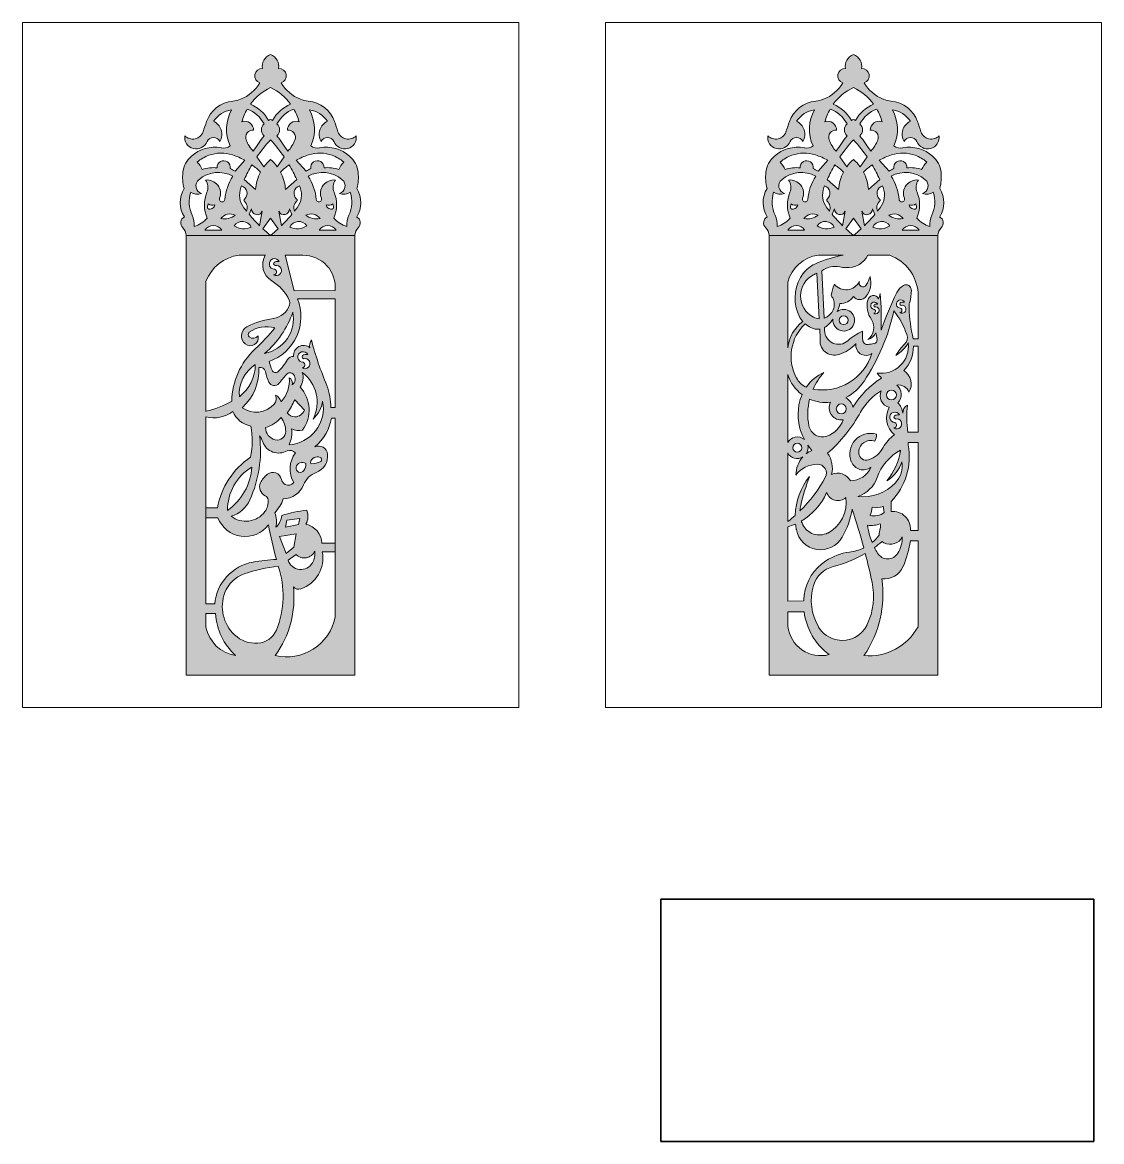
# Model space of a CAD drawing. Header units: millimetres. Extents: x 17217 to 18905, y -397 to 1453.
# Drawn here: x 17217 to 18313, y -397 to 740 of the extents above; entities that cross this region are included whole.
import ezdxf

# ---------------------------------------------------------------- set-up
doc = ezdxf.new("R2010")
doc.units = ezdxf.units.MM
doc.layers.add('hadika', color=3, linetype='Continuous', lineweight=35)
picture_1 = doc.add_image_def('image1.jpg', size_in_pixel=(280, 157))

msp = doc.modelspace()

# ---------------------------------------------------------------- hatches: boundary and pattern name
at = {"layer": 'hadika', "lineweight": 0}
h = msp.add_hatch(color=177, dxfattribs=at)
h.dxf.hatch_style = 1
h.paths.add_polyline_path([(17508.3, 651.2, -0.207376), (17526.6, 639.5, 0.450047), (17520.2, 619.1, -0.608685), (17533.2, 619.1, 0.898191), (17555.7, 624.9, -0.5656), (17537.3, 628.9, -0.000127), (17533.7, 639.2, 0.299043), (17507.1, 660, -0.076326), (17499.1, 661.9, -0.160766), (17479.5, 678.6, 0.902859), (17476.9, 693.1, 0.378204), (17468.8, 707.3, 0.378204), (17460.6, 693.1, 0.902859), (17458, 678.6, -0.160766), (17438.4, 661.9, -0.076326), (17430.5, 660, 0.299043), (17403.8, 639.2, -0.000127), (17400.3, 628.9, -0.5656), (17381.8, 624.9, 0.898191), (17404.3, 619.1, -0.608685), (17417.3, 619.1, 0.450047), (17410.9, 639.5, -0.207376), (17429.2, 651.2, 0.239454), (17427.7, 614.7, -0.226446), (17418.5, 612.7, 0.220154), (17388.4, 604.1, 0.190058), (17379.7, 587.6, 0.092303), (17381, 571.2, 0.286214), (17381.2, 542.4, 0.507198), (17379.6, 531.3, -0.184731), (17383.2, 523.5), (17468.8, 523.5, -0.014871), (17461, 530.3), (17468.8, 541.3), (17476.5, 530.3, -0.014871), (17468.8, 523.5), (17554.3, 523.5, -0.184731), (17557.9, 531.3, 0.507198), (17556.3, 542.4, 0.286214), (17556.5, 571.2, 0.092303), (17557.8, 587.6, 0.190058), (17549.1, 604.1, 0.220154), (17519, 612.7, -0.226446), (17509.8, 614.7, 0.239454)])
h.paths.add_polyline_path([(17493.5, 620.5, -0.08641), (17486.4, 609.1, 0.012238), (17475.3, 624.8, 0.44173), (17475.3, 637, -0.176645), (17492.4, 652, -0.065712), (17497.8, 639.1, 0.510888), (17485.9, 630.5, -0.567571)], flags=16)
h.paths.add_polyline_path([(17507.3, 605.4, -0.167372), (17531.4, 605, -0.09313), (17543.1, 598.1, 0.061107), (17538, 590.6, 0.116157), (17523.1, 592.2, 1.139915), (17509.7, 591.5, 0.027155), (17504.8, 588.8), (17494.8, 599.9, -0.048595)], flags=16)
h.paths.add_polyline_path([(17482.5, 603.4), (17475.5, 593.4, 0.05707), (17468.8, 600.8, 0.05707), (17462, 593.4), (17455, 603.4, -0.036706), (17468.8, 620.7, -0.036706)], flags=16)
h.paths.add_polyline_path([(17487.6, 595.3, -0.028013), (17495.4, 580.4), (17484, 570.1, 0.106114), (17479, 587.9, -0.040442)], flags=16)
h.paths.add_polyline_path([(17470.7, 640.5, 0.040911), (17468.8, 641.3, 0.040911), (17466.8, 640.5, 0.162653), (17448.3, 656.9, -0.125702), (17468.8, 673.8, -0.125702), (17489.2, 656.9, 0.162653)], flags=16)
h.paths.add_polyline_path([(17541.6, 580.2, -0.583525), (17538.9, 566.2, 0.235922), (17549.8, 567.4, -0.183293), (17548.4, 544.2, 0.124218), (17546.3, 532.7, -0.123377), (17533, 541.1, 0.205953), (17533.3, 567.5, -0.25884), (17534.7, 579.9, 0.557846), (17520.4, 561.3, -1.152318), (17515.2, 560.1, 0.128142), (17506.9, 583.7, -0.312177)], flags=16)
h.paths.add_polyline_path([(17462.2, 624.8, 0.012238), (17451.1, 609.1, -0.08641), (17444, 620.5, -0.567571), (17451.6, 630.5, 0.510888), (17439.7, 639.1, -0.065712), (17445.1, 652, -0.176645), (17462.2, 637, 0.44173)], flags=16)
h.paths.add_polyline_path([(17498.1, 574, -0.003085), (17498.8, 572.3, -0.259976), (17495.8, 551.7, -0.005966), (17493.2, 548.4, -0.333538), (17495.3, 558.3, 0.453569), (17495.3, 560.5, -0.582673)], flags=16)
h.paths.add_polyline_path([(17458.5, 587.9, 0.106114), (17453.5, 570.1), (17442.1, 580.4, -0.028013), (17449.9, 595.3, -0.040442)], flags=16)
h.paths.add_polyline_path([(17442.7, 599.9), (17432.7, 588.8, 0.027155), (17427.8, 591.5, 1.139915), (17414.4, 592.2, 0.116157), (17399.5, 590.6, 0.061107), (17394.4, 598.1, -0.09313), (17406.1, 605, -0.167372), (17430.2, 605.4, -0.048595)], flags=16)
h.paths.add_polyline_path([(17525.3, 554.8, 0.294826), (17532.1, 555.6, -0.176608), (17532.5, 550.8, -0.516041)], flags=16)
h.paths.add_polyline_path([(17487.9, 550.5), (17490.5, 545.1, -0.022829), (17479.8, 533.5), (17477.2, 548.3, 0.872155)], flags=16)
h.paths.add_polyline_path([(17442.2, 560.5, 0.453569), (17442.2, 558.3, -0.333538), (17444.3, 548.4, -0.005966), (17441.7, 551.7, -0.259976), (17438.7, 572.3, -0.003085), (17439.4, 574, -0.582673)], flags=16)
h.paths.add_polyline_path([(17519.1, 540.7, -0.208403), (17504.5, 544.1, -0.371545)], flags=16)
h.paths.add_polyline_path([(17430.6, 583.7, 0.128142), (17422.3, 560.1, -1.152318), (17417.1, 561.3, 0.557846), (17402.8, 579.9, -0.25884), (17404.2, 567.5, 0.205953), (17404.5, 541.1, -0.123377), (17391.2, 532.7, 0.124218), (17389.1, 544.2, -0.183293), (17387.7, 567.4, 0.235922), (17398.6, 566.2, -0.583525), (17395.9, 580.2, -0.312177)], flags=16)
h.paths.add_polyline_path([(17460.4, 548.3), (17457.7, 533.5, -0.022829), (17447, 545.1), (17449.6, 550.5, 0.872155)], flags=16)
h.paths.add_polyline_path([(17505.7, 533.5, -0.268955), (17488.4, 532, -0.58087)], flags=16)
h.paths.add_polyline_path([(17535.3, 528.9), (17518.3, 528.8, -0.578394)], flags=16)
h.paths.add_polyline_path([(17449.1, 532, -0.268955), (17431.8, 533.5, -0.58087)], flags=16)
h.paths.add_polyline_path([(17433, 544.1, -0.208403), (17418.4, 540.7, -0.371545)], flags=16)
h.paths.add_polyline_path([(17412.2, 554.8, -0.516041), (17405, 550.8, -0.176608), (17405.4, 555.6, 0.294826)], flags=16)
h.paths.add_polyline_path([(17419.2, 528.8), (17402.2, 528.9, -0.578394)], flags=16)
h = msp.add_hatch(color=177, dxfattribs=at)
h.dxf.hatch_style = 1
h.paths.add_polyline_path([(18100.3, 651.2, -0.207376), (18118.7, 639.5, 0.450047), (18112.3, 619.1, -0.608685), (18125.3, 619.1, 0.898191), (18147.8, 624.9, -0.5656), (18129.3, 628.9, -0.000127), (18125.8, 639.2, 0.299043), (18099.1, 660, -0.076326), (18091.2, 661.9, -0.160766), (18071.5, 678.6, 0.902859), (18069, 693.1, 0.378204), (18060.8, 707.3, 0.378204), (18052.6, 693.1, 0.902859), (18050.1, 678.6, -0.160766), (18030.5, 661.9, -0.076326), (18022.5, 660, 0.299043), (17995.8, 639.2, -0.000127), (17992.3, 628.9, -0.5656), (17973.8, 624.9, 0.898191), (17996.4, 619.1, -0.608685), (18009.3, 619.1, 0.450047), (18002.9, 639.5, -0.207376), (18021.3, 651.2, 0.239454), (18019.7, 614.7, -0.226446), (18010.6, 612.7, 0.220154), (17980.5, 604.1, 0.190058), (17971.8, 587.6, 0.092303), (17973.1, 571.2, 0.286214), (17973.3, 542.4, 0.507198), (17971.7, 531.3, -0.184731), (17975.2, 523.5), (18060.8, 523.5, -0.014871), (18053.1, 530.3), (18060.8, 541.3), (18068.6, 530.3, -0.014871), (18060.8, 523.5), (18146.4, 523.5, -0.184731), (18150, 531.3, 0.507198), (18148.3, 542.4, 0.286214), (18148.6, 571.2, 0.092303), (18149.8, 587.6, 0.190058), (18141.1, 604.1, 0.220154), (18111, 612.7, -0.226446), (18101.9, 614.7, 0.239454)])
h.paths.add_polyline_path([(18085.5, 620.5, -0.08641), (18078.5, 609.1, 0.012238), (18067.3, 624.8, 0.44173), (18067.3, 637, -0.176645), (18084.5, 652, -0.065712), (18089.8, 639.1, 0.510888), (18077.9, 630.5, -0.567571)], flags=16)
h.paths.add_polyline_path([(18099.4, 605.4, -0.167372), (18123.5, 605, -0.09313), (18135.2, 598.1, 0.061107), (18130, 590.6, 0.116157), (18115.1, 592.2, 1.139915), (18101.8, 591.5, 0.027155), (18096.9, 588.8), (18086.8, 599.9, -0.048595)], flags=16)
h.paths.add_polyline_path([(18074.6, 603.4), (18067.6, 593.4, 0.05707), (18060.8, 600.8, 0.05707), (18054, 593.4), (18047.1, 603.4, -0.036706), (18060.8, 620.7, -0.036706)], flags=16)
h.paths.add_polyline_path([(18079.7, 595.3, -0.028013), (18087.5, 580.4), (18076, 570.1, 0.106114), (18071.1, 587.9, -0.040442)], flags=16)
h.paths.add_polyline_path([(18062.8, 640.5, 0.040911), (18060.8, 641.3, 0.040911), (18058.8, 640.5, 0.162653), (18040.3, 656.9, -0.125702), (18060.8, 673.8, -0.125702), (18081.3, 656.9, 0.162653)], flags=16)
h.paths.add_polyline_path([(18133.7, 580.2, -0.583525), (18131, 566.2, 0.235922), (18141.9, 567.4, -0.183293), (18140.4, 544.2, 0.124218), (18138.3, 532.7, -0.123377), (18125.1, 541.1, 0.205953), (18125.4, 567.5, -0.25884), (18126.8, 579.9, 0.557846), (18112.5, 561.3, -1.152318), (18107.2, 560.1, 0.128142), (18099, 583.7, -0.312177)], flags=16)
h.paths.add_polyline_path([(18054.3, 624.8, 0.012238), (18043.1, 609.1, -0.08641), (18036.1, 620.5, -0.567571), (18043.7, 630.5, 0.510888), (18031.8, 639.1, -0.065712), (18037.2, 652, -0.176645), (18054.3, 637, 0.44173)], flags=16)
h.paths.add_polyline_path([(18090.2, 574, -0.003085), (18090.9, 572.3, -0.259976), (18087.9, 551.7, -0.005966), (18085.3, 548.4, -0.333538), (18087.4, 558.3, 0.453569), (18087.4, 560.5, -0.582673)], flags=16)
h.paths.add_polyline_path([(18050.6, 587.9, 0.106114), (18045.6, 570.1), (18034.2, 580.4, -0.028013), (18041.9, 595.3, -0.040442)], flags=16)
h.paths.add_polyline_path([(18034.8, 599.9), (18024.8, 588.8, 0.027155), (18019.8, 591.5, 1.139915), (18006.5, 592.2, 0.116157), (17991.6, 590.6, 0.061107), (17986.4, 598.1, -0.09313), (17998.2, 605, -0.167372), (18022.2, 605.4, -0.048595)], flags=16)
h.paths.add_polyline_path([(18117.4, 554.8, 0.294826), (18124.2, 555.6, -0.176608), (18124.6, 550.8, -0.516041)], flags=16)
h.paths.add_polyline_path([(18080, 550.5), (18082.6, 545.1, -0.022829), (18071.9, 533.5), (18069.2, 548.3, 0.872155)], flags=16)
h.paths.add_polyline_path([(18034.2, 560.5, 0.453569), (18034.2, 558.3, -0.333538), (18036.3, 548.4, -0.005966), (18033.8, 551.7, -0.259976), (18030.8, 572.3, -0.003085), (18031.5, 574, -0.582673)], flags=16)
h.paths.add_polyline_path([(18111.2, 540.7, -0.208403), (18096.6, 544.1, -0.371545)], flags=16)
h.paths.add_polyline_path([(18022.6, 583.7, 0.128142), (18014.4, 560.1, -1.152318), (18009.2, 561.3, 0.557846), (17994.9, 579.9, -0.25884), (17996.3, 567.5, 0.205953), (17996.6, 541.1, -0.123377), (17983.3, 532.7, 0.124218), (17981.2, 544.2, -0.183293), (17979.7, 567.4, 0.235922), (17990.6, 566.2, -0.583525), (17987.9, 580.2, -0.312177)], flags=16)
h.paths.add_polyline_path([(18052.4, 548.3), (18049.8, 533.5, -0.022829), (18039, 545.1), (18041.7, 550.5, 0.872155)], flags=16)
h.paths.add_polyline_path([(18097.8, 533.5, -0.268955), (18080.4, 532, -0.58087)], flags=16)
h.paths.add_polyline_path([(18127.4, 528.9), (18110.4, 528.8, -0.578394)], flags=16)
h.paths.add_polyline_path([(18041.2, 532, -0.268955), (18023.8, 533.5, -0.58087)], flags=16)
h.paths.add_polyline_path([(18025, 544.1, -0.208403), (18010.4, 540.7, -0.371545)], flags=16)
h.paths.add_polyline_path([(18004.2, 554.8, -0.516041), (17997.1, 550.8, -0.176608), (17997.5, 555.6, 0.294826)], flags=16)
h.paths.add_polyline_path([(18011.2, 528.8), (17994.3, 528.9, -0.578394)], flags=16)
h = msp.add_hatch(color=177, dxfattribs=at)
h.dxf.hatch_style = 1
h.paths.add_polyline_path([(17554.3, 523.5), (17383.2, 523.5), (17383.2, 76.8), (17554.3, 76.8)])
h.paths.add_polyline_path([(17534.3, 467.6), (17492.8, 467.4), (17483.6, 503.5), (17501.6, 503.5, -0.44698)], flags=16)
h.paths.add_polyline_path([(17534.3, 459.2), (17534.3, 348.7), (17530, 348.7, 0.08553), (17525.9, 371.1, -0.034953), (17510.2, 417.4, 0.213219), (17508.8, 409.3, 0.683042), (17492.2, 400.5, 0.30743), (17486.1, 397.6, -0.068658), (17476.4, 385.3, -0.532833), (17470.3, 386.6, -0.032544), (17467.4, 395.5, 0.430726), (17496.2, 459.2)], flags=16)
h.paths.add_polyline_path([(17471.9, 483.5, 0.796392), (17472.9, 489.2, -1.771833), (17477.7, 497.1, 0.083214), (17473.4, 496.8, 0.788743), (17473.4, 492.9, -1.513606)], flags=16)
h.paths.add_polyline_path([(17487.8, 457.9, -0.190795), (17488.1, 453.1, -0.291247), (17471.6, 439.3, 0.089127), (17444.8, 430.8, 0.537899), (17443, 413.5, 0.711016), (17456.2, 421.6, -0.39489), (17447.2, 420.5, -0.511224), (17447.2, 425.1, -0.230305), (17473.1, 429.7, -0.036899), (17453, 407.9, 0.201963), (17429.4, 355.3, -0.083624), (17403.2, 344.9), (17403.2, 477.2, -0.273364), (17436.8, 503.5), (17463.5, 503.5, 0.411981), (17470.1, 477.5, -0.146558)], flags=16)
h.paths.add_polyline_path([(17491.4, 445.8, -0.418985), (17462.8, 403.8, 0.138565)], flags=16)
h.paths.add_polyline_path([(17506.7, 402.6, 0.083214), (17502.4, 402.3, 0.788743), (17502.4, 398.4, -1.513606), (17500.9, 389, 0.796392), (17501.9, 394.7, -1.771833)], flags=16)
h.paths.add_polyline_path([(17501, 384.4, -0.369593), (17512, 337, 0.173808), (17521.7, 355.2, -0.453205), (17487.6, 310.9, 0.14786), (17490.1, 327.1, 0.169883), (17501.2, 325.8, 0.362505), (17498.8, 369.5, 0.229676)], flags=16)
h.paths.add_polyline_path([(17492.1, 382.3, -0.451307), (17490.7, 371.9, 0.344148), (17487.8, 379.1, -0.203927), (17479.6, 354.7, 0.194481), (17473.8, 361.4, -0.291614), (17472.4, 352.3, -0.388005), (17440, 348.6, 0.225197), (17457, 389.6, -0.404699), (17463.6, 385.2, 0.053017), (17467.1, 374.5, 0.555865), (17477.2, 373.1, -0.004665), (17484.9, 382.3, -0.459998)], flags=16)
h.paths.add_polyline_path([(17453.3, 392.4, -0.231959), (17437.1, 359.8, -0.274588)], flags=16)
h.paths.add_polyline_path([(17493.4, 356.6), (17503.4, 346.2, -0.290021), (17493.4, 339.3, -0.269658), (17485.8, 343.4, 0.047069)], flags=16)
h.paths.add_polyline_path([(17534.3, 338), (17534.3, 135.8, -0.426215), (17473.5, 96.8, 0.187064), (17492, 166.7, 0.321696), (17499.4, 164.5, 0.375449), (17521.3, 202.1), (17534.3, 202.1), (17534.3, 211.1), (17521, 211.1, 0.33126), (17504.7, 230.2, 0.224898), (17505.5, 244.4, 0.049076), (17480.2, 239.1, -0.176271), (17474.3, 227.1, 0.131592), (17473.1, 241.9, 0.10337), (17481.7, 255.9, 0.302155), (17502.3, 270.2, -0.211741), (17515.2, 282.8, 0.342494), (17526.7, 301.4, 0.511819), (17513.9, 308.8, 0.174747), (17530.7, 338)], flags=16)
h.paths.add_polyline_path([(17479.7, 338.6, -0.155575), (17484.2, 324.3, -0.481085), (17473.6, 316, -0.347904), (17463.7, 328.4, 0.13803)], flags=16)
h.paths.add_polyline_path([(17430.4, 344.9, 0.253231), (17448.9, 329.9, -0.093105), (17448.5, 298.4, 0.202464), (17414.7, 246.8, -0.006059), (17403.2, 247), (17403.2, 236.8), (17415.4, 236.8, 0.592557), (17466.6, 229.5, 0.019896), (17474.8, 194.5, 0.029208), (17451, 191.8, 0.336099), (17412.1, 149.3), (17403.2, 149.3), (17403.2, 339.3, 0.22689)], flags=16)
h.paths.add_polyline_path([(17457.7, 320, -0.063769), (17460.8, 313.8, 0.468545), (17485.6, 304.9, -0.259063), (17494.1, 302.9, 0.301577), (17492.3, 272.6, -0.399038), (17483.5, 270.6, -0.210966), (17479.8, 275.8, 0.554972), (17465.6, 281, 0.116679), (17458.6, 272.3, 0.420788), (17463.4, 259.2, -0.268469), (17466.3, 255, -0.185208), (17463, 243, -0.424533), (17428.7, 238.4, 0.222343), (17447.8, 254.9, 0.135512)], flags=16)
h.paths.add_polyline_path([(17510.8, 291.7, 0.089179), (17519.1, 293.5, 0.668566), (17519.1, 298.1, 0.464133), (17509.2, 293, 0.380147)], flags=16)
h.paths.add_polyline_path([(17504.5, 291.9, -0.165878), (17502.6, 284.8, -0.828896), (17494.7, 288.1, -0.540288)], flags=16)
h.paths.add_polyline_path([(17449.8, 288.3, -0.224545), (17425.1, 244.1, -0.268607)], flags=16)
h.paths.add_polyline_path([(17498.5, 235.9), (17497.1, 229.8), (17483.9, 227.1), (17485.3, 234.5)], flags=16)
h.paths.add_polyline_path([(17494.7, 220.4), (17492.6, 206.8), (17484.6, 200.6), (17477.8, 217.7)], flags=16)
h.paths.add_polyline_path([(17513.7, 203, -0.161727), (17511.3, 191, -0.655417), (17486.6, 193.7), (17494.7, 199.5, 0.542919)], flags=16)
h.paths.add_polyline_path([(17476.4, 187.6, -0.183318), (17475, 123.2, -0.294997), (17455.7, 109.3, -0.202906), (17432.3, 117.8, -0.306042), (17422.4, 160.8, -0.224038), (17442.3, 179.9, -0.050767)], flags=16)
h.paths.add_polyline_path([(17412.9, 139.6, 0.193603), (17433.2, 96.8, -0.315648), (17403.2, 125.7), (17403.2, 139.6)], flags=16)
h = msp.add_hatch(color=177, dxfattribs=at)
h.dxf.hatch_style = 1
h.paths.add_polyline_path([(18146.4, 523.5), (17975.2, 523.5), (17975.2, 76.8), (18146.4, 76.8)])
h.paths.add_polyline_path([(18126.4, 465.3), (18126.4, 418.5), (18121.5, 418.6, -0.050251), (18117.3, 450, -0.07098), (18117.8, 455.4, 0.058718), (18119.5, 468.1, 0.578074), (18111.6, 472.8, 0.155177), (18104.8, 465.6, 0.025513), (18088.9, 427.3, 0.029778), (18087.8, 464.7, -0.120957), (18086.3, 459.3, 0.706372), (18075.3, 457.9, 0.201483), (18079, 438.2, -0.391436), (18075.6, 418, 0.235132), (18083.3, 424.7, -0.052537), (18084.8, 417.8, -0.40272), (18081.7, 413.7, -0.002248), (18075.7, 412.8, -0.424396), (18070.3, 417, -0.037351), (18070, 426.4, 0.07459), (18055.2, 416.7, -0.649077), (18031.5, 427.2), (18031.4, 430.1, 0.075646), (18035.1, 432.8, 0.04474), (18040, 438.6, 4.83421), (18044.2, 446.2, 0.051631), (18046.9, 454.6, 0.263304), (18060.8, 461.5, 0.478893), (18073.5, 461.5, 0.243412), (18077.6, 481.7, -0.064893), (18073.8, 473.3, -0.905209), (18066.8, 476.7, -0.535815), (18041.4, 473.9, 0.066473), (18038.1, 462.7, -0.449736), (18034.6, 441.2, -0.068491), (18030.9, 439.6), (18028.6, 487.5, -0.230839), (18047, 491.7, 0.041059), (18053, 490.8, 0.29902), (18075.5, 503.5), (18097.7, 503.5, -0.293734)], flags=16)
h.paths.add_polyline_path([(18112.4, 455.9, 0.083214), (18109.1, 455.6, 0.788743), (18109.1, 452.6, -1.513606), (18107.9, 445.2, 0.796392), (18108.7, 449.6, -1.771833)], flags=16)
h.paths.add_polyline_path([(18101.9, 447, -0.080782), (18115, 422.9, -0.296436), (18112.6, 413.1, 0.080306), (18103.9, 401.7, 0.119824), (18116.5, 414.4, -0.49335), (18084.9, 383.8, 0.120973), (18089.4, 378.7, 0.116485), (18060.3, 349.2, 0.20724), (18053, 358.8, 0.133401), (18071.6, 375.4, 0.089514)], flags=16)
h.paths.add_polyline_path([(18085.4, 453.8, 0.083214), (18082.5, 453.6, 0.788743), (18082.5, 450.9, -1.513606), (18081.4, 444.5, 0.796392), (18082.1, 448.4, -1.771833)], flags=16)
h.paths.add_polyline_path([(18050.3, 503.5, 0.063405), (18021.6, 494.6, 0.124727), (18010.2, 485.5, 0.255688), (18004.2, 444.9, 0.094054), (18009.5, 436.2, 0.21552), (17994, 409.5), (17994, 476, -0.304337), (18025.2, 503.5)], flags=16)
h.paths.add_polyline_path([(18126.4, 411.2), (18126.4, 323.6), (18116.1, 323.6, -0.069783), (18115.7, 351.2, 0.271111), (18110.8, 342.9, 0.17528), (18105.8, 353.7, 0.449256), (18104.7, 371.5, -0.361132), (18117.1, 364.2, 0.39774), (18112, 386.4, 0.202065), (18121.7, 411.2)], flags=16)
h.paths.add_polyline_path([(18055.5, 437.5, -1), (18046.4, 437.5, -1)], flags=16)
h.paths.add_polyline_path([(18023.5, 485.3), (18026, 439, -0.103182), (18020.3, 440.6, -0.616691), (18020.3, 483.6, 0.015028)], flags=16)
h.paths.add_polyline_path([(18063.3, 413.7, 0.339978), (18069.2, 402.6, 0.268082), (18079.5, 403.6, -0.379527), (18019.7, 367.4, -0.08205), (18030.8, 384.4, 0.132157), (18012.9, 369.4, -0.161674), (18002.9, 378.7, -0.341368), (18011.9, 433.8, 0.063433), (18017.6, 430, 0.154147), (18026.6, 428.5), (18027.1, 419.2, 0.574337), (18046.3, 402.7, 0.120729)], flags=16)
h.paths.add_polyline_path([(18104.5, 361.5, -1), (18094.4, 361.5, -1)], flags=16)
h.paths.add_polyline_path([(18089, 365.9, 0.478192), (18097.2, 349, 0.354072), (18102.4, 321.1, 0.118591), (18091.1, 308.1, -0.198446), (18076.1, 295.6, -0.475352), (18066.3, 302.1, -0.562174), (18082.6, 314.5, 0.118034), (18084.1, 321.6, 0.632627), (18058.7, 293.5, 0.491561), (18078.6, 288.1, -0.294578), (18057.8, 274.3, 0.394539), (18038.5, 280.9, 0.225398), (18034.4, 302.3, 0.084929), (18068.1, 344.2, -0.13074)], flags=16)
h.paths.add_polyline_path([(18107.6, 341.3, 0.083214), (18103.5, 341, 0.788743), (18103.5, 337.2, -1.513606), (18102, 328, 0.796392), (18102.9, 333.5, -1.771833)], flags=16)
h.paths.add_polyline_path([(18053.5, 347.4, -1), (18043.4, 347.4, -1)], flags=16)
h.paths.add_polyline_path([(18037.6, 354.2, 0.619043), (18050.3, 336.3, -0.230438), (18033.7, 319.7, -0.455427), (18015.5, 330.2, -0.110639), (18016.2, 357.4, 0.135536)], flags=16)
h.paths.add_polyline_path([(17994, 382.2, 0.158032), (18008.6, 361.9, 0.06045), (18005.4, 351.5, 0.167216), (18010.9, 316.2, 0.481042), (17994, 313.1)], flags=16)
h.paths.add_polyline_path([(18126.4, 313.4), (18126.4, 223.7), (18118.8, 223.7, 0.463061), (18099, 243.2), (18099, 253.4, 0.247176), (18116.3, 310.7), (18116.5, 313.4)], flags=16)
h.paths.add_polyline_path([(18108.6, 305.4, -0.133803), (18094.8, 274.3, 0.196308), (18109.9, 293.7, -0.240934), (18103.4, 272.3, -0.232937), (18065.1, 258.4, 0.233991), (18084.8, 277.6, -0.187791)], flags=16)
h.paths.add_polyline_path([(18014.4, 310.5, 0.030608), (18018.5, 305.2, 0.06196), (18012.7, 301.6, 0.214823)], flags=16)
h.paths.add_polyline_path([(18008.3, 307.9, -1), (17999.2, 307.9, -1)], flags=16)
h.paths.add_polyline_path([(18032.2, 277.8, -0.075412), (18006.4, 243.7, -0.048441), (18007.2, 249.2, -0.030348), (18016.1, 278.6, 0.161318), (18001.7, 239.2, -0.017473), (17994, 232.9), (17994, 302.7, 0.431212), (18009.4, 298.5, 0.18348), (18002.3, 280.2, -0.229367), (18024, 291.2, -0.573824)], flags=16)
h.paths.add_polyline_path([(18053.1, 257.4, -0.321145), (18034.7, 221.3, -0.420131), (18009.4, 229.7, -0.034887), (18007.9, 233.4, 0.158689), (18033.6, 262.3, 0.531845)], flags=16)
h.paths.add_polyline_path([(18091.1, 248.4), (18092.1, 242, -0.231674), (18077.6, 239.2, 0.080272), (18079.9, 247.5, 0.136008)], flags=16)
h.paths.add_polyline_path([(18059.5, 245.3, -0.013451), (18071.2, 206.1, -0.08709), (18056.7, 201.9, 0.105488), (18032.9, 192.9, 0.218132), (18010.8, 158.2, 0.023248), (18010.2, 152.3), (17994, 152.2), (17994, 227.4, 0.033965), (18002, 230.4, 0.021577), (18002.8, 224.7, 0.700184), (18049.4, 217.1, 0.083788)], flags=16)
h.paths.add_polyline_path([(18088, 230.7, -0.121729), (18088, 225.7, 0.043138), (18086.9, 219, -0.058947), (18079.9, 211.6, -0.061228), (18075.1, 229.3, 0.125559)], flags=16)
h.paths.add_polyline_path([(18110.4, 217.5, -0.140659), (18105.8, 200.7, -0.559906), (18085.4, 200.7, -0.022261), (18082.2, 206.5, 0.019649), (18089.9, 212.6, 0.054546), (18091.5, 211.5, 0.421421)], flags=16)
h.paths.add_polyline_path([(18126.4, 213.5), (18126.4, 126.2, -0.297523), (18071.5, 96.8, 0.187322), (18089.6, 174.7, 0.333654), (18111.1, 187.2, 0.062939), (18118.5, 213.5)], flags=16)
h.paths.add_polyline_path([(18072.7, 200.4, -0.009803), (18079.7, 171.4, -0.166485), (18074.8, 128.2, -0.341172), (18044.2, 112.7, -0.213736), (18025.4, 125.8, -0.212481), (18020.2, 168.1, -0.262173), (18040.2, 187.1, 0.070482)], flags=16)
h.paths.add_polyline_path([(18010.6, 141.2, 0.20306), (18035.9, 97.7, -0.451344), (17994, 126.5), (17994, 141.1)], flags=16)

# ---------------------------------------------------------------- linework, layer by layer
at = {"layer": 'hadika', "color": 177, "lineweight": 0}
for p, q in [((17436.8, 503.5), (17463.5, 503.5)), ((17492.8, 467.4), (17483.6, 503.5)), ((17483.6, 503.5), (17501.6, 503.5)), ((17483.7, 503.3), (17483.7, 503.3)), ((18025.2, 503.5), (18050.3, 503.5)), ((18050.3, 503.5), (18025.2, 503.5)), ((18075.5, 503.5), (18097.7, 503.5)), ((18075.5, 503.5), (18097.7, 503.5)), ((18023.5, 485.3), (18026, 439)), ((18028.6, 487.5), (18030.9, 439.6)), ((17403.2, 344.9), (17403.2, 477.2)), ((17534.3, 467.6), (17492.8, 467.4)), ((17994, 476), (17994, 409.5)), ((17534.3, 459.2), (17496.2, 459.2)), ((17534.3, 459.2), (17534.3, 348.7)), ((18126.4, 418.5), (18126.4, 465.3)), ((18026.6, 428.5), (18027.1, 419.2)), ((18031.4, 430.1), (18031.5, 427.2)), ((18121.5, 418.6), (18126.4, 418.5)), ((18126.4, 411.2), (18121.7, 411.2)), ((18126.4, 323.6), (18126.4, 411.2)), ((17994, 382.2), (17994, 313.1)), ((17530, 348.7), (17534.3, 348.7)), ((17403.2, 339.3), (17403.2, 149.3)), ((17403.2, 339.3), (17403.2, 247)), ((17534.3, 338), (17534.3, 135.8)), ((18116.1, 323.6), (18116.1, 323.6)), ((18116.1, 323.6), (18116.1, 323.6)), ((18116.1, 323.6), (18126.4, 323.6)), ((18116.5, 313.4), (18116.3, 310.7)), ((18126.4, 313.4), (18116.5, 313.4)), ((18126.1, 313.4), (18126.1, 313.4)), ((18126.4, 223.7), (18126.4, 313.4)), ((17994, 302.7), (17994, 232.9)), ((18099, 253.4), (18099, 243.2)), ((17403.2, 247), (17414.7, 246.8)), ((18091.1, 248.4), (18092.1, 242)), ((17994, 227.4), (17994, 152.2)), ((18118.8, 223.7), (18126.4, 223.7)), ((18118.5, 213.5), (18126.4, 213.5)), ((18126.4, 126.2), (18126.4, 213.5)), ((17994, 152.2), (18010.2, 152.3)), ((17403.2, 139.6), (17403.2, 125.7)), ((17994, 141.1), (18010.6, 141.2)), ((17994, 141.1), (17994, 126.5))]:
    msp.add_line(p, q, dxfattribs=at)
for points in [[(17216.8, 44), (17720.8, 44), (17720.8, 740), (17216.8, 740)], [(17808.8, 44), (18312.8, 44), (18312.8, 740), (17808.8, 740)], [(17554.3, 523.5), (17383.2, 523.5), (17383.2, 76.8), (17554.3, 76.8)], [(17554.3, 523.5), (17383.2, 523.5), (17383.2, 76.8), (17554.3, 76.8)], [(18146.4, 523.5), (17975.2, 523.5), (17975.2, 76.8), (18146.4, 76.8)]]:
    msp.add_lwpolyline(points, close=True, dxfattribs=at)
for points in [[(17468.8, 673.8, 0.125702), (17448.3, 656.9, 0.125702)], [(17468.8, 673.8, -0.125702), (17489.2, 656.9, -0.125702)], [(18060.8, 673.8, 0.125702), (18040.3, 656.9, 0.125702)], [(18060.8, 673.8, -0.125702), (18081.3, 656.9, -0.125702)], [(17445.1, 652, 0.065712), (17439.7, 639.1, -0.510888), (17451.6, 630.5, 0.567571), (17444, 620.5, 0.08641), (17451.1, 609.1, -0.012238), (17462.2, 624.8, -0.44173), (17462.2, 637)], [(17445.1, 652, -0.176645), (17462.2, 637, -0.176645)], [(17448.3, 656.9, -0.162653), (17466.8, 640.5)], [(17489.2, 656.9, 0.162653), (17470.7, 640.5)], [(17492.4, 652, -0.065712), (17497.8, 639.1, 0.510888), (17485.9, 630.5, -0.567571), (17493.5, 620.5, -0.08641), (17486.4, 609.1, 0.012238), (17475.3, 624.8, 0.44173), (17475.3, 637)], [(17492.4, 652, 0.176645), (17475.3, 637, 0.176645)], [(18037.2, 652, 0.065712), (18031.8, 639.1, -0.510888), (18043.7, 630.5, 0.567571), (18036.1, 620.5, 0.08641), (18043.1, 609.1, -0.012238), (18054.3, 624.8, -0.44173), (18054.3, 637)], [(18037.2, 652, -0.176645), (18054.3, 637, -0.176645)], [(18040.3, 656.9, -0.162653), (18058.8, 640.5)], [(18081.3, 656.9, 0.162653), (18062.8, 640.5)], [(18084.5, 652, -0.065712), (18089.8, 639.1, 0.510888), (18077.9, 630.5, -0.567571), (18085.5, 620.5, -0.08641), (18078.5, 609.1, 0.012238), (18067.3, 624.8, 0.44173), (18067.3, 637)], [(18084.5, 652, 0.176645), (18067.3, 637, 0.176645)], [(17466.8, 640.5, -0.040911), (17468.8, 641.3)], [(17470.7, 640.5, 0.040911), (17468.8, 641.3)], [(18058.8, 640.5, -0.040911), (18060.8, 641.3)], [(18062.8, 640.5, 0.040911), (18060.8, 641.3)], [(17468.8, 620.7, 0.036706), (17455, 603.4, 0.036706)], [(17468.8, 620.7, -0.036706), (17482.5, 603.4, -0.036706)], [(18060.8, 620.7, 0.036706), (18047.1, 603.4, 0.036706)], [(18060.8, 620.7, -0.036706), (18074.6, 603.4, -0.036706)], [(17449.9, 595.3, 0.028013), (17442.1, 580.4, 0.028013)], [(17458.5, 587.9, 0.040442), (17449.9, 595.3)], [(17468.8, 600.8, 0.05707), (17462, 593.4, 0.05707)], [(17468.8, 600.8, -0.05707), (17475.5, 593.4, -0.05707)], [(17479, 587.9, -0.040442), (17487.6, 595.3)], [(17487.6, 595.3, -0.028013), (17495.4, 580.4, -0.028013)], [(18041.9, 595.3, 0.028013), (18034.2, 580.4, 0.028013)], [(18050.6, 587.9, 0.040442), (18041.9, 595.3)], [(18060.8, 600.8, 0.05707), (18054, 593.4, 0.05707)], [(18060.8, 600.8, -0.05707), (18067.6, 593.4, -0.05707)], [(18071.1, 587.9, -0.040442), (18079.7, 595.3)], [(18079.7, 595.3, -0.028013), (18087.5, 580.4, -0.028013)], [(17430.6, 583.7, 0.312177), (17395.9, 580.2, 0.583525), (17398.6, 566.2, -0.235922), (17387.7, 567.4, 0.183293), (17389.1, 544.2, -0.124218), (17391.2, 532.7, 0.123377), (17404.5, 541.1, -0.205953), (17404.2, 567.5, 0.25884), (17402.8, 579.9, -0.557846), (17417.1, 561.3, 1.152318), (17422.3, 560.1, -0.128142), (17430.6, 583.7, -0.53322)], [(17458.5, 587.9, 0.106114), (17453.5, 570.1, 0.106114)], [(17479, 587.9, -0.106114), (17484, 570.1, -0.106114)], [(17506.9, 583.7, -0.312177), (17541.6, 580.2, -0.583525), (17538.9, 566.2, 0.235922), (17549.8, 567.4, -0.183293), (17548.4, 544.2, 0.124218), (17546.3, 532.7, -0.123377), (17533, 541.1, 0.205953), (17533.3, 567.5, -0.25884), (17534.7, 579.9, 0.557846), (17520.4, 561.3, -1.152318), (17515.2, 560.1, 0.128142), (17506.9, 583.7, 0.53322)], [(18022.6, 583.7, 0.312177), (17987.9, 580.2, 0.583525), (17990.6, 566.2, -0.235922), (17979.7, 567.4, 0.183293), (17981.2, 544.2, -0.124218), (17983.3, 532.7, 0.123377), (17996.6, 541.1, -0.205953), (17996.3, 567.5, 0.25884), (17994.9, 579.9, -0.557846), (18009.2, 561.3, 1.152318), (18014.4, 560.1, -0.128142), (18022.6, 583.7, -0.53322)], [(18050.6, 587.9, 0.106114), (18045.6, 570.1, 0.106114)], [(18071.1, 587.9, -0.106114), (18076, 570.1, -0.106114)], [(18099, 583.7, -0.312177), (18133.7, 580.2, -0.583525), (18131, 566.2, 0.235922), (18141.9, 567.4, -0.183293), (18140.4, 544.2, 0.124218), (18138.3, 532.7, -0.123377), (18125.1, 541.1, 0.205953), (18125.4, 567.5, -0.25884), (18126.8, 579.9, 0.557846), (18112.5, 561.3, -1.152318), (18107.2, 560.1, 0.128142), (18099, 583.7, 0.53322)], [(17439.4, 574, 0.003085), (17438.7, 572.3, 0.259976), (17441.7, 551.7, 0.005966), (17444.3, 548.4)], [(17439.4, 574, -0.582673), (17442.2, 560.5, 0.453569), (17442.2, 558.3, -0.333538), (17444.3, 548.4, -4.513179)], [(17498.1, 574, 0.582673), (17495.3, 560.5, -0.453569), (17495.3, 558.3, 0.333538), (17493.2, 548.4, 4.513179)], [(17498.1, 574, -0.003085), (17498.8, 572.3, -0.259976), (17495.8, 551.7, -0.005966), (17493.2, 548.4)], [(18031.5, 574, 0.003085), (18030.8, 572.3, 0.259976), (18033.8, 551.7, 0.005966), (18036.3, 548.4)], [(18031.5, 574, -0.582673), (18034.2, 560.5, 0.453569), (18034.2, 558.3, -0.333538), (18036.3, 548.4, -4.513179)], [(18090.2, 574, 0.582673), (18087.4, 560.5, -0.453569), (18087.4, 558.3, 0.333538), (18085.3, 548.4, 4.513179)], [(18090.2, 574, -0.003085), (18090.9, 572.3, -0.259976), (18087.9, 551.7, -0.005966), (18085.3, 548.4)], [(17405.4, 555.6, 0.294826), (17412.2, 554.8, -0.516041), (17405, 550.8, -0.176608), (17405.4, 555.6, 1.557845)], [(17447, 545.1), (17449.6, 550.5, 0.872155), (17460.4, 548.3), (17457.7, 533.5)], [(17490.5, 545.1), (17487.9, 550.5, -0.872155), (17477.2, 548.3), (17479.8, 533.5)], [(17532.1, 555.6, -0.294826), (17525.3, 554.8, 0.516041), (17532.5, 550.8, 0.176608), (17532.1, 555.6, -1.557845)], [(17997.5, 555.6, 0.294826), (18004.2, 554.8, -0.516041), (17997.1, 550.8, -0.176608), (17997.5, 555.6, 1.557845)], [(18039, 545.1), (18041.7, 550.5, 0.872155), (18052.4, 548.3), (18049.8, 533.5)], [(18082.6, 545.1), (18080, 550.5, -0.872155), (18069.2, 548.3), (18071.9, 533.5)], [(18124.2, 555.6, -0.294826), (18117.4, 554.8, 0.516041), (18124.6, 550.8, 0.176608), (18124.2, 555.6, -1.557845)], [(17418.4, 540.7, -0.371545), (17433, 544.1, -0.208403), (17418.4, 540.7, 1.202924)], [(17431.8, 533.5, -0.58087), (17449.1, 532, -0.268955), (17431.8, 533.5, 0.315343)], [(17447, 545.1, 0.022829), (17457.7, 533.5, 0.022829)], [(17490.5, 545.1, -0.022829), (17479.8, 533.5, -0.022829)], [(17505.7, 533.5, 0.58087), (17488.4, 532, 0.268955), (17505.7, 533.5, -0.315343)], [(17519.1, 540.7, 0.371545), (17504.5, 544.1, 0.208403), (17519.1, 540.7, -1.202924)], [(18010.4, 540.7, -0.371545), (18025, 544.1, -0.208403), (18010.4, 540.7, 1.202924)], [(18023.8, 533.5, -0.58087), (18041.2, 532, -0.268955), (18023.8, 533.5, 0.315343)], [(18039, 545.1, 0.022829), (18049.8, 533.5, 0.022829)], [(18082.6, 545.1, -0.022829), (18071.9, 533.5, -0.022829)], [(18097.8, 533.5, 0.58087), (18080.4, 532, 0.268955), (18097.8, 533.5, -0.315343)], [(18111.2, 540.7, 0.371545), (18096.6, 544.1, 0.208403), (18111.2, 540.7, -1.202924)], [(17419.2, 528.8), (17402.2, 528.9, -0.578394), (17419.2, 528.8, 10.265855)], [(17461, 530.3, 0.014871), (17468.8, 523.5)], [(17476.5, 530.3, -0.014871), (17468.8, 523.5)], [(17518.3, 528.8), (17535.3, 528.9, 0.578394), (17518.3, 528.8, -10.265855)], [(18011.2, 528.8), (17994.3, 528.9, -0.578394), (18011.2, 528.8, 10.265855)], [(18053.1, 530.3, 0.014871), (18060.8, 523.5)], [(18068.6, 530.3, -0.014871), (18060.8, 523.5)], [(18110.4, 528.8), (18127.4, 528.9, 0.578394), (18110.4, 528.8, -10.265855)], [(17477.7, 497.1, 1.771833), (17472.9, 489.2, -0.796392), (17471.9, 483.5, 1.513606), (17473.4, 492.9, -0.788743), (17473.4, 496.8, -0.083214), (17477.7, 497.1, 0.118104)], [(17491.4, 445.8, -0.418985), (17462.8, 403.8, 0.138565), (17491.4, 445.8, -6.147076)], [(17506.7, 402.6, 1.771833), (17501.9, 394.7, -0.796392), (17500.9, 389, 1.513606), (17502.4, 398.4, -0.788743), (17502.4, 402.3, -0.083214), (17506.7, 402.6, 0.118104)], [(17453.3, 392.4, -0.231959), (17437.1, 359.8, -0.274588), (17453.3, 392.4, -0.294534)], [(17457, 389.6, -0.225197), (17440, 348.6, 0.388005), (17472.4, 352.3, 0.291614), (17473.8, 361.4, -0.194481), (17479.6, 354.7, 0.203927), (17487.8, 379.1, -0.344148), (17490.7, 371.9, 0.451307), (17492.1, 382.3, 0.459998), (17484.9, 382.3, 0.004665), (17477.2, 373.1, -0.555865), (17467.1, 374.5, -0.053017), (17463.6, 385.2, 0.404699), (17457, 389.6, 11.210858)], [(17501, 384.4, -0.229676), (17498.8, 369.5, -0.362505), (17501.2, 325.8, -0.169883), (17490.1, 327.1, -0.14786), (17487.6, 310.9, 0.453205), (17521.7, 355.2, -0.173808), (17512, 337, 0.369593), (17501, 384.4, -3.039606)], [(17493.4, 356.6), (17503.4, 346.2, -0.290021), (17493.4, 339.3, -0.269658), (17485.8, 343.4, 0.047069), (17493.4, 356.6, -4.61275)], [(17479.7, 338.6, -0.13803), (17463.7, 328.4, 0.347904), (17473.6, 316, 0.481085), (17484.2, 324.3, 0.155575), (17479.7, 338.6, -1.925928)], [(17457.7, 320, -0.135512), (17447.8, 254.9, -0.222343), (17428.7, 238.4, 0.424533), (17463, 243, 0.185208), (17466.3, 255, 0.268469), (17463.4, 259.2, -0.420788), (17458.6, 272.3, -0.116679), (17465.6, 281, -0.554972), (17479.8, 275.8, 0.210966), (17483.5, 270.6, 0.399038), (17492.3, 272.6, -0.301577), (17494.1, 302.9, 0.259063), (17485.6, 304.9, -0.468545), (17460.8, 313.8, 0.063769), (17457.7, 320, -1.905984)], [(17509.2, 293, -0.464133), (17519.1, 298.1, -0.668566), (17519.1, 293.5, -0.089179), (17510.8, 291.7, -0.380147), (17509.2, 293, -1.167302)], [(17449.8, 288.3, 0.268607), (17425.1, 244.1, 0.224545), (17449.8, 288.3, -0.935746)], [(17504.5, 291.9, 0.540288), (17494.7, 288.1, 0.828896), (17502.6, 284.8, 0.165878), (17504.5, 291.9, -1.072967)], [(17415.4, 236.8), (17403.2, 236.8), (17403.2, 149.3), (17412.1, 149.3, -0.336099), (17451, 191.8, -0.029208), (17474.8, 194.5, -0.019896), (17466.6, 229.5, -0.592557), (17415.4, 236.8, -1.121716)], [(17534.3, 202.1), (17534.3, 202.1), (17521.3, 202.1, -0.375449), (17499.4, 164.5, -0.321696), (17492, 166.7, -0.187064), (17473.5, 96.8, 0.426215), (17534.3, 135.8, -0.822212)], [(17513.7, 203, -0.542919), (17494.7, 199.5), (17486.6, 193.7, 0.655417), (17511.3, 191, 0.161727), (17513.7, 203, -0.060733)], [(17476.4, 187.6, -0.185424), (17474.7, 122.5, -0.285848), (17455.7, 109.3, -0.202906), (17432.3, 117.8, -0.306042), (17422.4, 160.8, -0.222372), (17442.1, 179.8, -0.051065), (17476.4, 187.6, -2.123835)], [(17403.2, 125.7, 0.315648), (17433.2, 96.8, -0.193603), (17412.9, 139.6), (17403.2, 139.6)]]:
    msp.add_lwpolyline(points, format="xyb", dxfattribs=at)
for points in [[(17442.7, 599.9, 0.048595), (17430.2, 605.4, 0.167372), (17406.1, 605, 0.09313), (17394.4, 598.1, -0.061107), (17399.5, 590.6, -0.116157), (17414.4, 592.2, -1.139915), (17427.8, 591.5, -0.027155), (17432.7, 588.8)], [(17494.8, 599.9, -0.048595), (17507.3, 605.4, -0.167372), (17531.4, 605, -0.09313), (17543.1, 598.1, 0.061107), (17538, 590.6, 0.116157), (17523.1, 592.2, 1.139915), (17509.7, 591.5, 0.027155), (17504.8, 588.8)], [(18034.8, 599.9, 0.048595), (18022.2, 605.4, 0.167372), (17998.2, 605, 0.09313), (17986.4, 598.1, -0.061107), (17991.6, 590.6, -0.116157), (18006.5, 592.2, -1.139915), (18019.8, 591.5, -0.027155), (18024.8, 588.8)], [(18086.8, 599.9, -0.048595), (18099.4, 605.4, -0.167372), (18123.5, 605, -0.09313), (18135.2, 598.1, 0.061107), (18130, 590.6, 0.116157), (18115.1, 592.2, 1.139915), (18101.8, 591.5, 0.027155), (18096.9, 588.8)], [(17530.7, 338, -0.174747), (17513.9, 308.8, -0.511819), (17526.7, 301.4, -0.342494), (17515.2, 282.8, 0.211741), (17502.3, 270.2, -0.302155), (17481.7, 255.9, -0.10337), (17473.1, 241.9, -0.131592), (17474.3, 227.1, 0.176271), (17480.2, 239.1, -0.049076), (17505.5, 244.4, -0.224898), (17504.7, 230.2, -0.33126), (17521, 211.1), (17534.3, 211.1), (17534.3, 338)]]:
    msp.add_lwpolyline(points, format="xyb", close=True, dxfattribs=at)
for points in [[(17455, 603.4), (17462, 593.4)], [(17482.5, 603.4), (17475.5, 593.4)], [(18047.1, 603.4), (18054, 593.4)], [(18074.6, 603.4), (18067.6, 593.4)], [(17442.1, 580.4), (17453.5, 570.1)], [(17495.4, 580.4), (17484, 570.1)], [(18034.2, 580.4), (18045.6, 570.1)], [(18087.5, 580.4), (18076, 570.1)], [(17461, 530.3), (17468.8, 541.3)], [(17476.5, 530.3), (17468.8, 541.3)], [(18053.1, 530.3), (18060.8, 541.3)], [(18068.6, 530.3), (18060.8, 541.3)], [(17498.5, 235.9), (17485.3, 234.5), (17483.9, 227.1), (17497.1, 229.8), (17498.5, 235.9)], [(17477.8, 217.7), (17494.7, 220.4), (17492.6, 206.8), (17484.6, 200.6), (17477.8, 217.7)]]:
    msp.add_lwpolyline(points, dxfattribs=at)
for centre, radius in [((18050.9, 437.5), 4.54), ((18099.4, 361.5), 5.05), ((18048.4, 347.4), 5.05), ((18003.7, 307.9), 4.54)]:
    msp.add_circle(centre, radius, dxfattribs=at)
for centre, radius, start, end in [((17472.7, 695.5), 12.4, 108.5796, 191.4469), ((17464.8, 695.5), 12.4, 348.5531, 71.4204), ((18064.8, 695.5), 12.4, 108.5796, 191.4469), ((18056.9, 695.5), 12.4, 348.5531, 71.4204), ((17460, 685.7), 7.38, 85.8774, 254.1878), ((17477.5, 685.7), 7.38, 285.8122, 94.1226), ((18052.1, 685.7), 7.38, 85.8774, 254.1878), ((18069.5, 685.7), 7.38, 285.8122, 94.1226), ((17422.9, 700), 41.1, 292.1124, 328.6447), ((17514.6, 700), 41.1, 211.3553, 247.8876), ((18015, 700), 41.1, 292.1124, 328.6447), ((18106.6, 700), 41.1, 211.3553, 247.8876), ((17433, 629.3), 30.8, 94.6536, 161.2492), ((17428.3, 686.9), 26.9, 274.6536, 292.1124), ((17509.2, 686.9), 26.9, 247.8876, 265.3464), ((17504.6, 629.3), 30.8, 18.7508, 85.3464), ((18025, 629.3), 30.8, 94.6536, 161.2492), ((18020.3, 686.9), 26.9, 274.6536, 292.1124), ((18101.3, 686.9), 26.9, 247.8876, 265.3464), ((18096.6, 629.3), 30.8, 18.7508, 85.3464), ((17433.6, 624.2), 27.4, 99.0928, 145.9557), ((17464.4, 631.4), 40.3, 150.5974, 204.4621), ((17503.9, 624.2), 27.4, 34.0443, 80.9072), ((17473.1, 631.4), 40.3, 335.5379, 29.4026), ((18025.6, 624.2), 27.4, 99.0928, 145.9557), ((18056.4, 631.4), 40.3, 150.5974, 204.4621), ((18096, 624.2), 27.4, 34.0443, 80.9072), ((18065.2, 631.4), 40.3, 335.5379, 29.4026), ((-2937.5, 7544.5), 21481.4, 341.22008, 341.24925), ((17405, 626.5), 14.3, 329.0031, 65.9231), ((17532.5, 626.5), 14.3, 114.0769, 210.9969), ((37875, 7544.5), 21481.4, 198.75075, 198.77992), ((-2345.5, 7544.5), 21481.4, 341.22008, 341.24925), ((17997.1, 626.5), 14.3, 329.0031, 65.9231), ((18124.5, 626.5), 14.3, 114.0769, 210.9969), ((38467.1, 7544.5), 21481.4, 198.75075, 198.77992), ((17389.8, 632.4), 11, 223.2501, 341.2201), ((17547.7, 632.4), 11, 198.7799, 316.7499), ((17981.9, 632.4), 11, 223.2501, 341.2201), ((18139.8, 632.4), 11, 198.7799, 316.7499), ((17393.3, 623.2), 11.7, 171.751, 339.4706), ((17410.8, 615.8), 7.31, 27.4222, 152.7352), ((17421, 623.3), 10.9, 256.8005, 307.8373), ((17516.5, 623.3), 10.9, 232.1627, 283.1995), ((17526.7, 615.8), 7.31, 27.2648, 152.5778), ((17544.2, 623.2), 11.7, 200.5294, 8.249), ((17985.4, 623.2), 11.7, 171.751, 339.4706), ((18002.9, 615.8), 7.31, 27.4222, 152.7352), ((18013.1, 623.3), 10.9, 256.8005, 307.8373), ((18108.6, 623.3), 10.9, 232.1627, 283.1995), ((18118.8, 615.8), 7.31, 27.2648, 152.5778), ((18136.2, 623.2), 11.7, 200.5294, 8.249), ((17405.1, 584.8), 25.5, 130.815, 173.8596), ((17412.8, 575.9), 37.3, 81.1516, 130.815), ((17524.7, 575.9), 37.3, 49.185, 98.8484), ((17532.4, 584.8), 25.5, 6.1404, 49.185), ((17997.2, 584.8), 25.5, 130.815, 173.8596), ((18004.9, 575.9), 37.3, 81.1516, 130.815), ((18116.8, 575.9), 37.3, 49.185, 98.8484), ((18124.5, 584.8), 25.5, 6.1404, 49.185), ((17424.2, 582.8), 44.7, 173.8596, 194.9541), ((17513.3, 582.8), 44.7, 345.0459, 6.1404), ((18016.3, 582.8), 44.7, 173.8596, 194.9541), ((18105.3, 582.8), 44.7, 345.0459, 6.1404), ((17404.3, 557), 27.3, 148.4996, 212.3871), ((17533.2, 557), 27.3, 327.6129, 31.5004), ((17996.3, 557), 27.3, 148.4996, 212.3871), ((18125.3, 557), 27.3, 327.6129, 31.5004), ((17384.5, 536.3), 6.93, 117.8694, 225.4456), ((17553, 536.3), 6.93, 314.5544, 62.1306), ((17976.5, 536.3), 6.93, 117.8694, 225.4456), ((18145.1, 536.3), 6.93, 314.5544, 62.1306), ((17371.2, 522.8), 12, 3.5803, 45.4456), ((17566.3, 522.8), 12, 134.5544, 176.4197), ((17963.3, 522.8), 12, 3.5803, 45.4456), ((18158.4, 522.8), 12, 134.5544, 176.4197), ((17442.3, 461.9), 42, 97.4267, 158.583), ((17479.9, 493.8), 19.1, 149.3596, 238.9226), ((17501.9, 470.9), 32.6, 354.1627, 90.4975), ((18030.1, 466.6), 37.3, 97.5756, 165.2833), ((18071, 386.1), 119.2, 99.994, 114.5058), ((18054.6, 514.3), 23.5, 266.2485, 332.8394), ((18082.3, 462.1), 44.2, 4.2473, 69.7246), ((18033.9, 467.5), 29.7, 114.5058, 142.9442), ((18042.1, 470.8), 21.4, 76.8438, 128.8374), ((18055.5, 528), 37.3, 256.8438, 266.2485), ((18044.2, 459.7), 42.7, 142.9442, 200.3146), ((18031.1, 462.1), 24.1, 116.6765, 243.3235), ((17992.9, 538.2), 61.1, 296.6765, 300.1205), ((18056, 475.6), 22.5, 321.1788, 15.9006), ((18043.2, 492.3), 36, 328.1854, 343.037), ((17446.4, 438.1), 45.9, 25.5713, 58.9226), ((18081.9, 455.9), 44.3, 155.9956, 171.2076), ((18053.2, 483.7), 15.3, 219.9046, 332.6369), ((18070.4, 475.3), 3.93, 159.5787, 328.1854), ((18119.6, 458.5), 16.4, 119.2751, 154.5576), ((18114.2, 468.1), 5.34, 359.1506, 119.2751), ((18065.1, 468.9), 54.5, 345.7089, 359.1506), ((17451.6, 441), 48.1, 289.1007, 22.3118), ((17481.8, 455.1), 6.61, 342.3635, 25.5713), ((18026.8, 453.5), 14.5, 302.1021, 38.9626), ((18047.8, 470.3), 15.8, 266.8305, 325.836), ((18067.2, 466.6), 8.16, 218.8212, 321.1788), ((18100.7, 452.4), 26, 167.6458, 213.2123), ((18081, 456.7), 5.85, 26.7006, 167.6458), ((18082.1, 452.1), 3.72, 27.5277, 269.7684), ((18076.1, 465.1), 11.7, 330.1375, 357.7248), ((17774.6, 436.4), 314.5, 358.3254, 5.148), ((18471.9, 290.9), 406.6, 154.5576, 160.4033), ((18108.7, 453.9), 4.25, 27.5277, 269.7684), ((18109.5, 454.1), 1.58, 103.4713, 256.5287), ((18111.5, 445.8), 10.1, 84.444, 103.4713), ((18136.5, 450.7), 19.3, 165.7089, 181.949), ((17469, 459.2), 20, 277.4114, 342.3635), ((18029.9, 454.4), 27.4, 200.3146, 221.8068), ((18050.9, 437.5), 11, 174.231, 127.4818), ((18005, 463.1), 42.8, 336.6962, 348.5187), ((17888.4, 495.2), 218.9, 326.8017, 347.2623), ((18082.8, 452.2), 1.38, 103.4713, 256.5287), ((18083.3, 447.5), 3.53, 237.5508, 103.744), ((18081.3, 446.5), 2.01, 273.1848, 67.3189), ((18084.5, 445), 8.85, 84.444, 103.4713), ((18034.5, 394.7), 85.3, 19.2797, 37.7534), ((18110.1, 448.6), 4.04, 237.5508, 103.744), ((18107.8, 447.5), 2.3, 273.1848, 67.3189), ((18275.5, 455.4), 158.3, 181.949, 193.456), ((17481.9, 360.2), 79.7, 97.4114, 117.7841), ((18031.3, 405.8), 37.4, 125.5997, 174.249), ((18043, 400.5), 45.6, 133.0776, 208.4706), ((18029.9, 454.4), 27.4, 228.7808, 243.2991), ((18026.8, 453.5), 14.5, 243.3235, 266.8877), ((18026.8, 453.5), 14.5, 286.4297, 302.1021), ((18024.4, 443.5), 15.2, 297.4659, 314.7697), ((18005, 463.1), 42.8, 314.7697, 325.0166), ((18066.4, 429.9), 15.1, 307.7037, 33.2123), ((17449.6, 421.5), 10.4, 117.7841, 230.8871), ((17448.2, 419.8), 8.21, 230.8871, 12.5409), ((17448.8, 422.8), 2.88, 125.8456, 234.1544), ((17464.8, 400.7), 30.2, 73.9682, 125.8456), ((17451.1, 425.9), 6.7, 234.1544, 320.3486), ((17315.8, 555.1), 201.2, 312.9792, 321.432), ((18024.4, 443.5), 15.2, 243.2991, 278.351), ((18045.7, 427.2), 14.2, 180.0294, 311.976), ((18095.2, 372.2), 59.8, 114.9129, 131.976), ((18133.5, 423.8), 63.6, 177.6517, 186.2079), ((18072.7, 429.1), 11.5, 284.3666, 337.2934), ((18051.2, 414), 33.9, 6.4503, 18.4799), ((18106.3, 419.8), 9.27, 313.2329, 19.2797), ((17502.2, 401.7), 10.1, 49.1695, 186.5083), ((17518.5, 411.7), 10, 145.9129, 194.0582), ((17848.3, 506.8), 349.7, 194.8166, 202.8239), ((18041.5, 416.6), 14.7, 169.5848, 289.0662), ((18032.4, 442.9), 42.6, 289.0662, 316.6021), ((18073.5, 412), 10.3, 170.3888, 245.4965), ((18075, 417.5), 4.76, 186.2079, 278.1925), ((17980, 1077.4), 671.4, 278.1925, 278.7078), ((18081.1, 417.3), 3.74, 278.7078, 6.4503), ((18089, 411.2), 27.7, 261.5833, 6.621), ((18084.3, 434), 37.8, 301.3226, 328.6539), ((18143.3, 380.4), 44.8, 133.2329, 151.5982), ((18087.4, 410.4), 34.3, 315.7071, 1.4018), ((17503.6, 353.6), 74.3, 132.9792, 178.6513), ((17491.3, 394.6), 6.03, 81.3069, 149.6628), ((18029.2, 419.3), 52.7, 259.5617, 342.6942), ((18073.5, 412), 10.3, 245.4965, 305.525), ((17536.7, 413.1), 71.5, 194.2957, 201.7515), ((17473.8, 388), 3.77, 201.7515, 313.9521), ((17436.6, 426.6), 57.4, 313.9521, 329.6628), ((18032.7, 394.4), 40.5, 197.5798, 233.5011), ((18021.9, 389.1), 21.6, 208.4706, 245.2056), ((18049.7, 343.6), 45, 114.8438, 144.9573), ((18076.7, 342.2), 62.3, 137.397, 156.1595), ((18031.8, 401.4), 47.5, 296.408, 326.8017), ((18137.3, 302.4), 90.1, 122.1578, 148.7344), ((18097.5, 390.3), 14.1, 207.4715, 235.0624), ((18102.8, 372.6), 16.6, 329.7609, 56.5197), ((17462.9, 348.1), 67.1, 0.5544, 20.1088), ((18119.3, 315.7), 58.6, 121.1053, 150.8997), ((18099.9, 360.7), 12, 154.6953, 256.9223), ((18106.5, 360.4), 11.3, 19.7493, 99.1745), ((18097.4, 362.1), 12, 315.1629, 51.9321), ((17385.2, 428), 85, 282.1793, 301.3), ((18049.7, 343.6), 45, 156.0316, 169.8689), ((18076.7, 342.2), 62.3, 165.9218, 191.1756), ((18032.7, 394.4), 40.5, 246.0406, 276.9151), ((18048.4, 348.4), 12.3, 151.9106, 278.9478), ((18045.5, 345.5), 15.2, 13.9695, 60.8024), ((18093.5, 341.4), 17.4, 4.9463, 44.7135), ((17410.9, 370.5), 32.2, 256.118, 307.2516), ((17453.4, 354.5), 25, 202.6246, 259.4659), ((18059.5, 341.8), 54.9, 169.8689, 207.8406), ((17929, 421.6), 159.2, 311.482, 330.8997), ((18117, 338.3), 22.6, 151.5434, 229.5339), ((18102.9, 338.8), 5.31, 27.5277, 269.7684), ((18106.4, 328.7), 12.6, 84.444, 103.4713), ((18120.3, 342.9), 9.52, 119.2081, 179.8836), ((18214.5, 338.8), 99.6, 172.8573, 188.8246), ((17364.7, 315.3), 85.4, 348.5999, 9.8766), ((18029.2, 332.9), 13.9, 191.1756, 289.1189), ((18025, 345), 26.8, 289.1189, 341.0252), ((18103.9, 339.1), 1.97, 103.4713, 256.5287), ((18104.7, 332.2), 5.05, 237.5508, 103.744), ((18101.8, 330.9), 2.88, 273.1848, 67.3189), ((18003.7, 307.9), 11, 49.0758, 151.8338), ((18078, 301.5), 21, 73.2971, 202.5713), ((18068.4, 321.1), 15.7, 335.1809, 2.1078), ((18123.6, 291.2), 36.7, 125.3973, 152.45), ((18003.7, 307.9), 11, 325.0862, 13.5831), ((18059.5, 341.8), 54.9, 214.8182, 221.831), ((18078.2, 303.3), 12, 68.4818, 185.8561), ((18068.4, 320), 25.5, 287.5528, 332.45), ((18053.2, 298.5), 64.3, 315.4102, 10.9457), ((17492.7, 232.6), 79.2, 123.9164, 169.6987), ((18003.7, 307.9), 11, 208.1662, 301.4713), ((18030, 280), 27.7, 137.9213, 179.5092), ((18030, 280), 27.7, 114.4541, 128.6362), ((18013.9, 287.3), 25.5, 345.2995, 36.1079), ((18073.8, 302.9), 7.61, 185.8561, 287.5528), ((18132.3, 261), 50.3, 118.0841, 160.6273), ((18044.8, 315.2), 64.6, 320.7888, 351.273), ((18024.5, 263.3), 27.9, 91.0397, 142.7129), ((18024.2, 282.1), 9.08, 331.6468, 91.0397), ((18057.5, 297.3), 23, 270.8473, 336.5026), ((18070.7, 298.5), 13, 202.5713, 307.279), ((18078.6, 302.5), 32.4, 299.9369, 344.3624), ((18085.7, 289.3), 24.6, 316.1218, 10.3071), ((18068.3, 237.1), 66.7, 141.5363, 178.192), ((17906.8, 345.5), 142.5, 314.3962, 331.6468), ((18253.2, 190.5), 252.9, 159.6322, 166.5853), ((18044.6, 267.2), 14.9, 28.0783, 114.2031), ((18055.6, 287.9), 31, 287.9482, 340.6273), ((17976.3, 287.4), 62.5, 300.2754, 336.3434), ((18045, 266.4), 12.1, 199.7911, 311.8153), ((18070.2, 304.2), 46.1, 263.6719, 316.1218), ((18018.7, 252.2), 34.8, 297.3513, 8.568), ((17415.2, 723.1), 476.3, 268.556, 269.9447), ((17906.8, 345.5), 142.5, 307.7771, 311.7811), ((18035.5, 242.5), 29.1, 166.5853, 177.6784), ((17970.8, 261.1), 90.1, 330.738, 349.896), ((17335.4, 7.9), 762.1, 15.0732, 18.1559), ((18053.3, 250.5), 26.8, 335.2451, 353.6027), ((18082, 255.5), 16.8, 254.7626, 306.938), ((18083.9, 268.2), 21.2, 259.0731, 290.0537), ((18100.6, 225.1), 18.2, 357.1537, 95.1549), ((17976.3, 287.4), 62.5, 286.4409, 294.2222), ((18068.3, 237.1), 66.7, 185.7972, 190.7416), ((18035.5, 242.5), 29.1, 198.204, 206.1962), ((18026.1, 237.9), 18.6, 206.1962, 297.3513), ((18078.8, 255.3), 26.3, 261.9251, 290.5514), ((18149.3, 239.9), 75, 188.1521, 202.167), ((18078, 228.2), 10.3, 346.1192, 13.8808), ((18027.5, 229.4), 25.1, 190.7416, 330.738), ((18052.2, 245.2), 43.5, 309.441, 322.935), ((18126.5, 216.2), 39.7, 166.1192, 175.9997), ((18098, 223.7), 13.9, 243.1149, 333.2028), ((18078.9, 217.2), 31.5, 328.4895, 0.5159), ((18010.1, 229.6), 108.9, 356.9216, 357.1537), ((18052.2, 245.2), 43.5, 275.9717, 295.8809), ((18009.4, 308.5), 125.2, 305.4983, 310.001), ((18149.3, 239.9), 75, 206.4096, 211.5105), ((18095.6, 219.1), 8.7, 228.9154, 243.5075), ((18010.9, 229.6), 108.9, 337.0953, 351.501), ((18066, 141.5), 61.2, 98.7393, 122.8262), ((18009.4, 308.5), 125.2, 284.2218, 300.3485), ((17335.4, 7.9), 762.1, 12.3886, 14.6353), ((18095.6, 207), 12, 211.5105, 328.4895), ((18059.6, 151.4), 49.4, 122.8262, 172.0474), ((18047.1, 159.9), 28.1, 104.2218, 162.9848), ((18092, 195.3), 20.7, 263.2894, 337.0953), ((17980.2, 159), 110.5, 325.6973, 8.1365), ((18014.1, 157), 67.1, 334.5797, 12.3886), ((18070.4, 152.7), 52.4, 162.9848, 210.9683), ((18074.6, 149.3), 64.4, 172.0474, 177.3746), ((18074.6, 149.3), 64.4, 187.2461, 233.1598), ((18027.7, 130.6), 33.9, 186.9788, 284.1458), ((18049.4, 140.2), 28, 210.9683, 259.2269), ((18049.4, 140.2), 28, 259.2269, 334.5797), ((18076.4, 153.5), 57, 265.0549, 331.3307)]:
    msp.add_arc(centre, radius, start, end, dxfattribs=at)

# ---------------------------------------------------------------- pictures from other files: only their frames are drawn
at = {"layer": 'hadika'}
image = msp.add_image(picture_1, insert=(17865.1, -397), size_in_units=(439.7, 246.5), dxfattribs=at)
image.dxf.flags = 7

doc.saveas('drawing.dxf')
